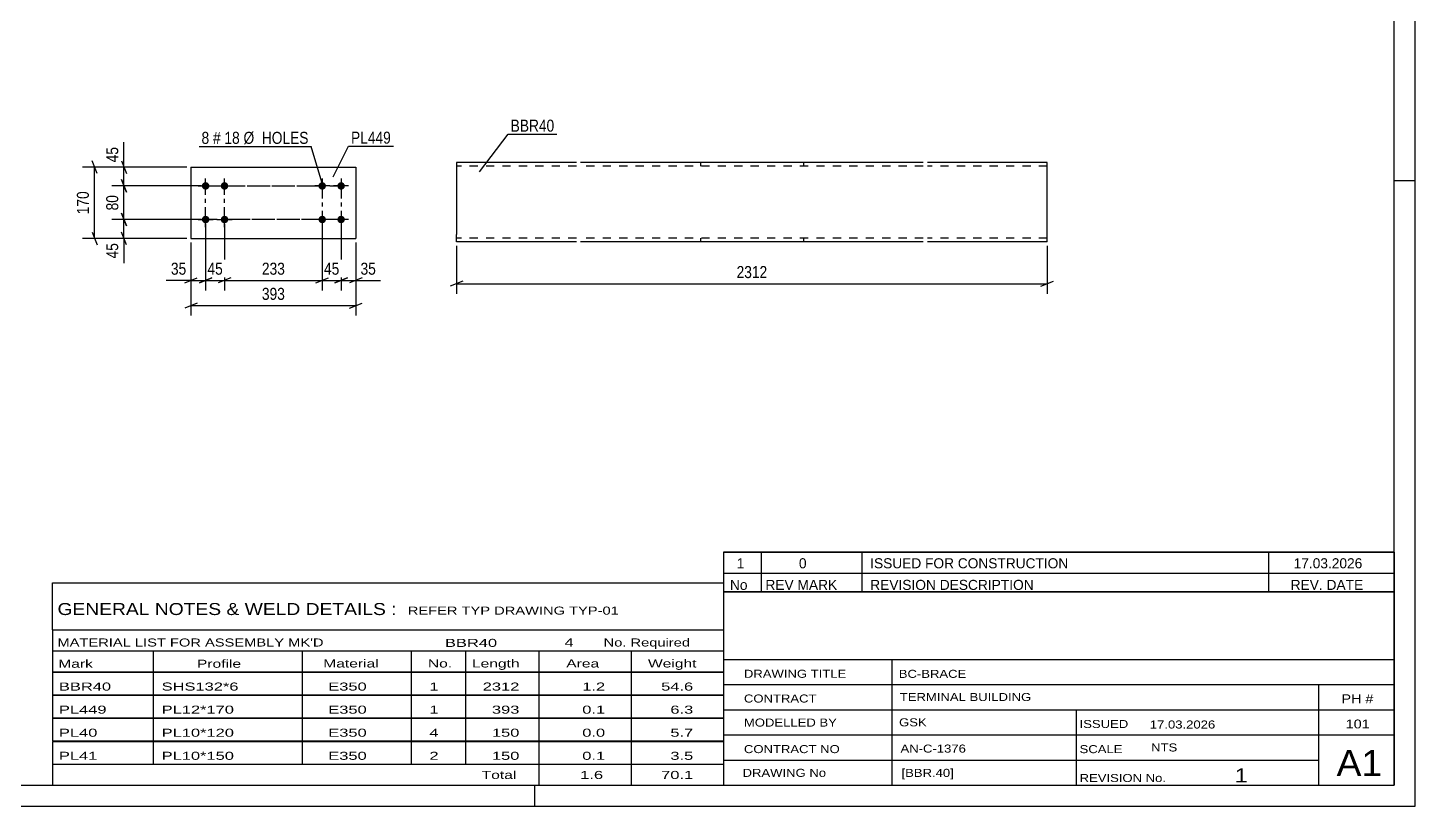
# Model space of a CAD drawing. Header units: millimetres. Extents: x 0 to 594, y 0 to 420.
# Drawn here: x 263.1 to 594, y 0 to 185.5 of the extents above; entities that cross this region are included whole.
import ezdxf

# ---------------------------------------------------------------- set-up
doc = ezdxf.new("R2010")
doc.units = ezdxf.units.MM
doc.linetypes.add('DXK_LINE_DOT2', pattern=[3.9198, 1.9599, -1.9599])
doc.linetypes.add('DXK_LINE_DOT3', pattern=[5.9187, 2.979, -0.9799, 0.9799, -0.9799])
doc.styles.add('Arial Narrow', font='ARIALN.TTF', dxfattribs={"height": 0.2})

# ---------------------------------------------------------------- blocks, each defined once
blk = doc.blocks.new('Unknown-581589519-1129')
at = {"color": 5, "linetype": 'Continuous'}
for p, q in [((594, 0), (594, 420)), ((589, 5), (589, 415)), ((594, 149), (589, 149)), ((5, 5), (589, 5)), ((384, 0), (384, 5)), ((0, 0), (594, 0))]:
    blk.add_line(p, q, dxfattribs=at)
blk = doc.blocks.new('Bolt-581589519-4227 - 4225')
at = {"linetype": 'Continuous'}
for points in [[(333.3, 146.91, -1), (333.3, 148.71, -1)], [(337.8, 146.91, -1), (337.8, 148.71, -1)], [(333.3, 138.91, -1), (333.3, 140.71, -1)], [(337.8, 138.91, -1), (337.8, 140.71, -1)]]:
    blk.add_hatch(color=1, dxfattribs=at).paths.add_polyline_path(points)
at = {"color": 1, "linetype": 'Continuous'}
for p, q in [((333.3, 149.61), (333.3, 146.01)), ((337.8, 149.61), (337.8, 146.01)), ((335.1, 147.81), (331.5, 147.81)), ((339.6, 147.81), (336, 147.81)), ((335.1, 139.81), (331.5, 139.81)), ((333.3, 141.61), (333.3, 138.01)), ((339.6, 139.81), (336, 139.81)), ((337.8, 141.61), (337.8, 138.01))]:
    blk.add_line(p, q, dxfattribs=at)
blk = doc.blocks.new('Part-581589519-4226 - 4225')
at = {"color": 2, "linetype": 'Continuous'}
for p, q in [((301.99, 152.31), (301.99, 135.31)), ((301.99, 152.31), (341.3, 152.31)), ((341.3, 152.31), (341.3, 135.31)), ((301.99, 135.31), (341.3, 135.31))]:
    blk.add_line(p, q, dxfattribs=at)
blk = doc.blocks.new('Bolt-581589519-4228 - 4225')
at = {"linetype": 'Continuous'}
for points in [[(305.49, 148.71, -1), (305.49, 146.91, -1)], [(309.99, 148.71, -1), (309.99, 146.91, -1)], [(305.49, 140.71, -1), (305.49, 138.91, -1)], [(309.99, 140.71, -1), (309.99, 138.91, -1)]]:
    blk.add_hatch(color=1, dxfattribs=at).paths.add_polyline_path(points)
at = {"color": 1, "linetype": 'Continuous'}
for p, q in [((305.49, 146.01), (305.49, 149.61)), ((309.99, 146.01), (309.99, 149.61)), ((303.69, 147.81), (307.29, 147.81)), ((308.19, 147.81), (311.79, 147.81)), ((303.69, 139.81), (307.29, 139.81)), ((305.49, 138.01), (305.49, 141.61)), ((308.19, 139.81), (311.79, 139.81)), ((309.99, 138.01), (309.99, 141.61))]:
    blk.add_line(p, q, dxfattribs=at)
blk = doc.blocks.new('Part-581589519-2427 - 2421')
at = {"color": 2, "linetype": 'Continuous'}
for p, q in [((393.92, 153.37), (365.35, 153.37)), ((365.35, 153.37), (365.35, 136.23)), ((476.64, 153.37), (394.92, 153.37)), ((506.21, 153.37), (477.64, 153.37)), ((506.21, 134.51), (506.21, 153.37)), ((365.35, 135.02), (365.35, 136.23)), ((365.35, 134.64), (365.35, 135.02)), ((365.35, 134.51), (365.35, 134.64)), ((393.92, 134.51), (365.35, 134.51)), ((476.64, 134.51), (394.92, 134.51)), ((506.21, 134.51), (477.64, 134.51))]:
    blk.add_line(p, q, dxfattribs=at)
at = {"color": 7, "linetype": 'DXK_LINE_DOT2'}
for p, q in [((393.92, 152.51), (365.35, 152.51)), ((476.64, 152.51), (394.92, 152.51)), ((423.49, 153.37), (423.49, 152.51)), ((448.07, 153.37), (448.07, 152.51)), ((506.21, 152.51), (477.64, 152.51)), ((365.35, 135.57), (365.35, 136.23)), ((365.35, 135.02), (365.35, 135.9)), ((365.35, 135.37), (365.35, 135.44)), ((365.35, 135.37), (365.35, 135.44)), ((393.92, 135.37), (365.35, 135.37)), ((365.35, 134.51), (365.35, 134.51)), ((476.64, 135.37), (394.92, 135.37)), ((423.62, 134.51), (423.62, 135.37)), ((448.2, 134.51), (448.2, 135.37)), ((506.21, 135.37), (477.64, 135.37)), ((506.21, 135.37), (506.21, 135.44))]:
    blk.add_line(p, q, dxfattribs=at)
blk = doc.blocks.new('Rectangle-581589519-4390 - 4225')
at = {"color": 1, "linetype": 'DXK_LINE_DOT3'}
blk.add_lwpolyline([(305.49, 147.81), (337.8, 147.81), (337.8, 139.81), (305.49, 139.81), (305.49, 147.81)], close=True, dxfattribs=at)
blk = doc.blocks.new('Rectangle-581589519-4400 - 4225')
at = {"color": 1, "linetype": 'DXK_LINE_DOT3'}
blk.add_lwpolyline([(309.99, 147.81), (333.3, 147.81), (333.3, 139.81), (309.99, 139.81), (309.99, 147.81)], close=True, dxfattribs=at)
blk = doc.blocks.new('StraightDimension-581589519-4236 - 4225')
at = {"color": 7, "linetype": 'Continuous'}
for p, q in [((337.8, 138.81), (337.8, 122.91)), ((341.3, 134.31), (341.3, 122.91)), ((336.3, 124.71), (339.3, 125.91)), ((342.8, 125.91), (339.8, 124.71)), ((337.8, 125.31), (341.3, 125.31))]:
    blk.add_line(p, q, dxfattribs=at)
at = {"color": 0}
blk.add_wipeout([(346.68, 126.06), (346.68, 130.26), (341.83, 130.26), (341.83, 126.06)], dxfattribs=at)
at = {"color": 7, "linetype": 'Continuous'}
blk.add_line((341.3, 125.31), (347.21, 125.31), dxfattribs=at)
blk.add_line((341.3, 125.31), (347.21, 125.31), dxfattribs=at)
at = {"color": 3, "style": 'Arial Narrow'}
blk.add_text('35', height=2.863, dxfattribs=at).set_placement((342.43, 126.66))
blk = doc.blocks.new('StraightDimension-581589519-4237 - 4225')
at = {"color": 7, "linetype": 'Continuous'}
for p, q in [((333.3, 138.81), (333.3, 122.91)), ((337.8, 138.81), (337.8, 122.91)), ((331.8, 124.71), (334.8, 125.91)), ((339.3, 125.91), (336.3, 124.71)), ((333.3, 125.31), (337.8, 125.31))]:
    blk.add_line(p, q, dxfattribs=at)
at = {"color": 0}
blk.add_wipeout([(337.98, 126.06), (337.98, 130.26), (333.12, 130.26), (333.12, 126.06)], dxfattribs=at)
at = {"color": 3, "style": 'Arial Narrow'}
blk.add_text('45', height=2.863, dxfattribs=at).set_placement((333.72, 126.66))
blk = doc.blocks.new('StraightDimension-581589519-4238 - 4225')
at = {"color": 7, "linetype": 'Continuous'}
for p, q in [((309.99, 138.81), (309.99, 122.91)), ((333.3, 138.81), (333.3, 122.91)), ((311.49, 125.91), (308.49, 124.71)), ((331.8, 124.71), (334.8, 125.91)), ((309.99, 125.31), (333.3, 125.31))]:
    blk.add_line(p, q, dxfattribs=at)
at = {"color": 0}
blk.add_wipeout([(324.99, 126.06), (324.99, 130.26), (318.31, 130.26), (318.31, 126.06)], dxfattribs=at)
at = {"color": 3, "style": 'Arial Narrow'}
blk.add_text('233', height=2.863, dxfattribs=at).set_placement((318.91, 126.66))
blk = doc.blocks.new('StraightDimension-581589519-4239 - 4225')
at = {"color": 7, "linetype": 'Continuous'}
for p, q in [((305.49, 138.81), (305.49, 122.91)), ((309.99, 138.81), (309.99, 122.91)), ((303.99, 124.71), (306.99, 125.91)), ((311.49, 125.91), (308.49, 124.71)), ((305.49, 125.31), (309.99, 125.31))]:
    blk.add_line(p, q, dxfattribs=at)
at = {"color": 0}
blk.add_wipeout([(310.17, 126.06), (310.17, 130.26), (305.32, 130.26), (305.32, 126.06)], dxfattribs=at)
at = {"color": 3, "style": 'Arial Narrow'}
blk.add_text('45', height=2.863, dxfattribs=at).set_placement((305.92, 126.66))
blk = doc.blocks.new('StraightDimension-581589519-4240 - 4225')
at = {"color": 7, "linetype": 'Continuous'}
for p, q in [((305.49, 138.81), (305.49, 122.91)), ((301.99, 134.31), (301.99, 122.91)), ((300.49, 124.71), (303.49, 125.91)), ((306.99, 125.91), (303.99, 124.71)), ((301.99, 125.31), (305.49, 125.31))]:
    blk.add_line(p, q, dxfattribs=at)
at = {"color": 0}
blk.add_wipeout([(301.47, 126.06), (301.47, 130.26), (296.61, 130.26), (296.61, 126.06)], dxfattribs=at)
at = {"color": 7, "linetype": 'Continuous'}
blk.add_line((301.99, 125.31), (296.09, 125.31), dxfattribs=at)
blk.add_line((301.99, 125.31), (296.09, 125.31), dxfattribs=at)
at = {"color": 3, "style": 'Arial Narrow'}
blk.add_text('35', height=2.863, dxfattribs=at).set_placement((297.21, 126.66))
blk = doc.blocks.new('StraightDimension-581589519-4256 - 4225')
at = {"color": 7, "linetype": 'Continuous'}
for p, q in [((301.99, 134.31), (301.99, 116.91)), ((341.3, 134.31), (341.3, 116.91)), ((303.49, 119.91), (300.49, 118.71)), ((301.99, 119.31), (341.3, 119.31)), ((339.8, 118.71), (342.8, 119.91))]:
    blk.add_line(p, q, dxfattribs=at)
at = {"color": 0}
blk.add_wipeout([(324.99, 120.06), (324.99, 124.26), (318.31, 124.26), (318.31, 120.06)], dxfattribs=at)
at = {"color": 3, "style": 'Arial Narrow'}
blk.add_text('393', height=2.863, dxfattribs=at).set_placement((318.91, 120.66))
blk = doc.blocks.new('StraightDimension-581589519-4260 - 4225')
at = {"color": 7, "linetype": 'Continuous'}
for p, q in [((300.99, 152.31), (283.14, 152.31)), ((285.39, 153.81), (286.59, 150.81)), ((285.99, 147.81), (285.99, 152.31)), ((286.59, 146.31), (285.39, 149.31)), ((304.49, 147.81), (283.14, 147.81))]:
    blk.add_line(p, q, dxfattribs=at)
at = {"color": 0}
blk.add_wipeout([(285.24, 157.69), (281.04, 157.69), (281.04, 152.83), (285.24, 152.83)], dxfattribs=at)
at = {"color": 7, "linetype": 'Continuous'}
blk.add_line((285.99, 152.31), (285.99, 158.21), dxfattribs=at)
blk.add_line((285.99, 152.31), (285.99, 158.21), dxfattribs=at)
at = {"color": 3, "style": 'Arial Narrow'}
blk.add_text('45', height=2.863, rotation=90.0002, dxfattribs=at).set_placement((284.64, 153.43))
blk = doc.blocks.new('StraightDimension-581589519-4261 - 4225')
at = {"color": 7, "linetype": 'Continuous'}
for p, q in [((285.39, 149.31), (286.59, 146.31)), ((304.49, 147.81), (283.14, 147.81)), ((285.99, 139.81), (285.99, 147.81)), ((304.49, 139.81), (283.14, 139.81)), ((286.59, 138.31), (285.39, 141.31))]:
    blk.add_line(p, q, dxfattribs=at)
at = {"color": 0}
blk.add_wipeout([(285.24, 146.23), (281.04, 146.23), (281.04, 141.38), (285.24, 141.38)], dxfattribs=at)
at = {"color": 3, "style": 'Arial Narrow'}
blk.add_text('80', height=2.863, rotation=90.0002, dxfattribs=at).set_placement((284.64, 141.98))
blk = doc.blocks.new('StraightDimension-581589519-4262 - 4225')
at = {"color": 7, "linetype": 'Continuous'}
for p, q in [((304.49, 139.81), (283.14, 139.81)), ((285.39, 141.31), (286.59, 138.31)), ((285.99, 135.31), (285.99, 139.81)), ((286.59, 133.81), (285.39, 136.81)), ((300.99, 135.31), (283.14, 135.31))]:
    blk.add_line(p, q, dxfattribs=at)
at = {"color": 0}
blk.add_wipeout([(285.24, 134.78), (281.04, 134.78), (281.04, 129.93), (285.24, 129.93)], dxfattribs=at)
at = {"color": 7, "linetype": 'Continuous'}
blk.add_line((285.99, 135.31), (285.99, 129.4), dxfattribs=at)
blk.add_line((285.99, 135.31), (285.99, 129.4), dxfattribs=at)
at = {"color": 3, "style": 'Arial Narrow'}
blk.add_text('45', height=2.863, rotation=90.0002, dxfattribs=at).set_placement((284.64, 130.53))
blk = doc.blocks.new('StraightDimension-581589519-4276 - 4225')
at = {"color": 7, "linetype": 'Continuous'}
for p, q in [((300.99, 152.31), (276.14, 152.31)), ((279.59, 150.81), (278.39, 153.81)), ((278.99, 135.31), (278.99, 152.31)), ((278.39, 136.81), (279.59, 133.81)), ((300.99, 135.31), (276.14, 135.31))]:
    blk.add_line(p, q, dxfattribs=at)
at = {"color": 0}
blk.add_wipeout([(278.24, 147.15), (274.04, 147.15), (274.04, 140.46), (278.24, 140.46)], dxfattribs=at)
at = {"color": 3, "style": 'Arial Narrow'}
blk.add_text('170', height=2.863, rotation=90.0002, dxfattribs=at).set_placement((277.64, 141.06))
blk = doc.blocks.new('StraightDimension-581589519-2433 - 2421')
at = {"color": 7, "linetype": 'Continuous'}
for p, q in [((365.35, 133.51), (365.35, 122.11)), ((506.21, 133.51), (506.21, 122.11)), ((366.85, 125.11), (363.85, 123.91)), ((365.35, 124.51), (506.21, 124.51)), ((504.71, 123.91), (507.71, 125.11))]:
    blk.add_line(p, q, dxfattribs=at)
at = {"color": 0}
blk.add_wipeout([(440.04, 125.26), (440.04, 129.46), (431.53, 129.46), (431.53, 125.26)], dxfattribs=at)
at = {"color": 3, "style": 'Arial Narrow'}
blk.add_text('2312', height=2.863, dxfattribs=at).set_placement((432.13, 125.86))
blk = doc.blocks.new('Unknown-581589519-4555')
at = {"color": 7, "linetype": 'Continuous'}
for p, q in [((429, 51.05), (429, 5)), ((429, 51.05), (589, 51.05)), ((589, 51), (589, 5)), ((429, 35), (589, 35)), ((469.14, 35), (469.14, 5)), ((429, 29), (589, 29)), ((571, 5.05), (571, 29.05)), ((429, 23), (589, 23)), ((513.14, 23), (513.14, 5)), ((429, 17), (589, 17)), ((429, 11), (571, 11)), ((429, 5), (589, 5))]:
    blk.add_line(p, q, dxfattribs=at)
at = {"color": 7, "style": 'Arial Narrow'}
for s, height, width, p in [('DRAWING TITLE', 1.9089, 1.425378, (433.88, 30.61)), ('BC-BRACE', 1.909, 1.425378, (470.81, 30.59)), ('CONTRACT', 1.909, 1.425378, (433.88, 24.71)), ('TERMINAL BUILDING', 1.9089, 1.425378, (471.06, 25.07)), ('MODELLED BY', 1.9089, 1.425378, (433.88, 18.98)), ('GSK', 1.909, 1.425378, (470.88, 19.04)), ('ISSUED', 1.909, 1.425378, (513.94, 18.64)), ('17.03.2026', 1.909, 1.425378, (530.69, 18.52)), ('CONTRACT NO', 1.9089, 1.425378, (433.88, 12.66)), ('AN-C-1376', 1.909, 1.425378, (471.23, 12.78)), ('SCALE', 1.909, 1.425378, (513.94, 12.65)), ('A1', 6.204, 1.25, (575.24, 7.2)), ('DRAWING No', 1.909, 1.425378, (433.56, 7)), ('[BBR.40]', 1.909, 1.425378, (471.46, 6.99)), ('REVISION No.', 1.9089, 1.425378, (513.94, 5.77)), ('1', 3.34, 1.5, (550.91, 5.68))]:
    blk.add_text(s, height=height, dxfattribs=dict(at, width=width)).set_placement(p)
at = {"color": 7, "linetype": 'Continuous', "style": 'Arial Narrow'}
for s, height, width, p in [('PH #', 2.1, 1.42538, (576.4, 24.55)), ('101', 2.1, 1.42538, (577.41, 18.55)), ('NTS', 1.909, 1.425378, (531, 13.05))]:
    blk.add_text(s, height=height, dxfattribs=dict(at, width=width)).set_placement(p)
blk = doc.blocks.new('Unknown-581589519-4556')
at = {"color": 7, "linetype": 'Continuous'}
for p, q in [((429, 60.55), (589, 60.55)), ((589, 60.55), (429, 60.55)), ((429, 60.55), (429, 55.55)), ((438, 60.55), (438, 55.55)), ((462, 60.55), (462, 55.55)), ((559, 60.55), (559, 55.55)), ((589, 60.55), (589, 55.55)), ((429, 55.55), (589, 55.55)), ((429, 55.55), (429, 51.05)), ((429, 55.55), (589, 55.55)), ((438, 55.55), (438, 51.05)), ((462, 55.55), (462, 51.05)), ((559, 55.55), (559, 51.05)), ((589, 55.55), (589, 51.05)), ((589, 51.05), (429, 51.05))]:
    blk.add_line(p, q, dxfattribs=at)
at = {"color": 7, "linetype": 'Continuous', "style": 'Arial Narrow'}
for s, height, width, p in [('1', 2.39, 1.196471, (432.16, 56.7)), ('0', 2.39, 1.196471, (447, 56.7)), ('ISSUED FOR CONSTRUCTION', 2.3861, 1.196471, (464, 56.7)), ('17.03.2026', 2.386, 1.196471, (565, 56.7)), ('No', 2.386, 1.2, (430.54, 51.55)), ('REV MARK', 2.386, 1.2, (439, 51.55)), ('REVISION DESCRIPTION', 2.3861, 1.2, (464, 51.55)), ('REV. DATE', 2.386, 1.2, (564.28, 51.55))]:
    blk.add_text(s, height=height, dxfattribs=dict(at, width=width)).set_placement(p)
blk = doc.blocks.new('Unknown-581589519-4557')
at = {"color": 7, "linetype": 'Continuous'}
for p, q in [((269, 53.25), (429, 53.25)), ((269, 42), (269, 53.25)), ((429, 53.25), (429, 42)), ((269, 42), (429, 42)), ((269, 42), (269, 37)), ((429, 42), (429, 37)), ((269, 37), (429, 37)), ((269, 37), (269, 32)), ((293, 37), (293, 32)), ((328.5, 37), (328.5, 32)), ((354.5, 37), (354.5, 32)), ((367.5, 37), (367.5, 32)), ((385, 37), (385, 32)), ((407, 37), (407, 32)), ((429, 37), (429, 32)), ((269, 32), (429, 32)), ((269, 31.95), (269, 26.55)), ((269, 31.95), (429, 31.95)), ((293, 32), (293, 26.5)), ((328.5, 32), (328.5, 26.5)), ((354.5, 32), (354.5, 26.5)), ((367.5, 32), (367.5, 26.5)), ((385, 32), (385, 26.5)), ((407, 32), (407, 26.5)), ((429, 31.95), (429, 26.55)), ((269, 26.55), (429, 26.55)), ((293, 26.5), (293, 21)), ((328.5, 26.5), (328.5, 21)), ((354.5, 26.5), (354.5, 21)), ((367.5, 26.5), (367.5, 21)), ((385, 26.5), (385, 21)), ((407, 26.5), (407, 21)), ((269, 26.45), (269, 21.05)), ((269, 26.45), (429, 26.45)), ((429, 26.45), (429, 21.05)), ((269, 21.05), (429, 21.05)), ((269, 20.95), (269, 15.55)), ((269, 20.95), (429, 20.95)), ((293, 21), (293, 15.5)), ((328.5, 21), (328.5, 15.5)), ((354.5, 21), (354.5, 15.5)), ((367.5, 21), (367.5, 15.5)), ((385, 21), (385, 15.5)), ((407, 21), (407, 15.5)), ((429, 20.95), (429, 15.55)), ((269, 15.55), (429, 15.55)), ((269, 15.45), (269, 10.05)), ((269, 15.45), (429, 15.45)), ((293, 15.5), (293, 10)), ((328.5, 15.5), (328.5, 10)), ((354.5, 15.5), (354.5, 10)), ((367.5, 15.5), (367.5, 10)), ((385, 15.5), (385, 10)), ((407, 15.5), (407, 10)), ((429, 15.45), (429, 10.05)), ((269, 10.05), (429, 10.05)), ((269, 10), (429, 10)), ((269, 10), (269, 5)), ((385, 10), (385, 5)), ((407, 10), (407, 5)), ((429, 10), (429, 5)), ((269, 5), (429, 5))]:
    blk.add_line(p, q, dxfattribs=at)
at = {"color": 7, "style": 'Arial Narrow'}
for s, height, width, p in [('GENERAL NOTES & WELD DETAILS :', 2.8633, 1.4, (270.15, 45.56)), ('REFER TYP DRAWING TYP-01', 1.9089, 1.6, (353.7, 45.66)), ("MATERIAL LIST FOR ASSEMBLY MK'D", 1.9089, 1.6, (270.15, 38.06)), ('BBR40', 1.909, 1.794707, (362.57, 37.97)), ('4', 1.91, 1.794707, (391.08, 38.06)), ('No. Required', 1.9089, 1.6, (400.41, 38.06)), ('Mark', 1.909, 1.7, (270.34, 33)), ('Profile', 1.909, 1.7, (303.41, 33)), ('Material', 1.909, 1.7, (333.54, 33.06)), ('No.', 1.909, 1.7, (358.5, 33.06)), ('Length', 1.909, 1.7, (369, 33.06)), ('Area', 1.909, 1.7, (391.5, 33.06)), ('Weight', 1.909, 1.7, (411, 33.06))]:
    blk.add_text(s, height=height, dxfattribs=dict(at, width=width)).set_placement(p)
at = {"color": 7, "linetype": 'Continuous', "style": 'Arial Narrow'}
for s, height, width, p in [('BBR40', 1.909, 1.794707, (270.5, 27.56)), ('SHS132*6', 1.909, 1.794707, (295, 27.56)), ('E350', 1.909, 1.794707, (334.74, 27.56)), ('1', 1.91, 1.794707, (358.86, 27.56)), ('2312', 1.909, 1.794707, (371.58, 27.56)), ('1.2', 1.909, 1.794707, (395.32, 27.56)), ('54.6', 1.909, 1.794707, (414.14, 27.56)), ('PL449', 1.909, 1.794707, (270.5, 22.06)), ('PL12*170', 1.909, 1.794707, (295, 22.06)), ('E350', 1.909, 1.794707, (334.74, 22.06)), ('1', 1.91, 1.794707, (358.86, 22.06)), ('393', 1.909, 1.794707, (373.77, 22.06)), ('0.1', 1.909, 1.794707, (395.32, 22.06)), ('6.3', 1.909, 1.794707, (416.33, 22.06)), ('PL40', 1.909, 1.794707, (270.5, 16.56)), ('PL10*120', 1.909, 1.794707, (295, 16.56)), ('E350', 1.909, 1.794707, (334.74, 16.56)), ('4', 1.91, 1.794707, (358.86, 16.56)), ('150', 1.909, 1.794707, (373.77, 16.56)), ('0.0', 1.909, 1.794707, (395.32, 16.56)), ('5.7', 1.909, 1.794707, (416.33, 16.56)), ('PL41', 1.909, 1.794707, (270.5, 11.06)), ('PL10*150', 1.909, 1.794707, (295, 11.06)), ('E350', 1.909, 1.794707, (334.74, 11.06)), ('2', 1.91, 1.794707, (358.86, 11.06)), ('150', 1.909, 1.794707, (373.77, 11.06)), ('0.1', 1.909, 1.794707, (395.32, 11.06)), ('3.5', 1.909, 1.794707, (416.33, 11.06)), ('Total', 1.909, 1.7, (371.33, 6.5)), ('1.6', 1.909, 1.794707, (394.83, 6.5)), ('70.1', 1.909, 1.794707, (414.14, 6.5))]:
    blk.add_text(s, height=height, dxfattribs=dict(at, width=width)).set_placement(p)
blk = doc.blocks.new('Mark-581589519-4279 - 4225')
at = {"color": 0}
blk.add_wipeout([(349.68, 157.88), (349.68, 160.88), (340.17, 160.88), (340.17, 157.88)], dxfattribs=at)
blk.add_wipeout([(349.68, 157.88), (349.68, 160.88), (340.17, 160.88), (340.17, 157.88)], dxfattribs=at)
at = {"color": 30, "linetype": 'Continuous'}
for p, q in [((335.87, 149.95), (339.57, 157.28)), ((339.57, 157.28), (350.28, 157.28))]:
    blk.add_line(p, q, dxfattribs=at)
at = {"color": 3, "style": 'Arial Narrow'}
blk.add_text('PL449', height=2.863, dxfattribs=at).set_placement((340.17, 157.88))
blk = doc.blocks.new('MarkSet-581589519-4410 - 4225')
at = {"color": 0}
blk.add_wipeout([(306.34, 157.84), (306.34, 160.84), (304.51, 160.84), (304.51, 157.84)], dxfattribs=at)
blk.add_wipeout([(306.34, 157.84), (306.34, 160.84), (304.51, 160.84), (304.51, 157.84)], dxfattribs=at)
blk.add_wipeout([(309.07, 157.84), (309.07, 160.84), (307.24, 160.84), (307.24, 157.84)], dxfattribs=at)
blk.add_wipeout([(309.07, 157.84), (309.07, 160.84), (307.24, 160.84), (307.24, 157.84)], dxfattribs=at)
at = {"color": 3, "style": 'Arial Narrow'}
blk.add_text('8', height=2.86, dxfattribs=at).set_placement((304.51, 157.84))
at = {"color": 0}
blk.add_wipeout([(313.62, 157.84), (313.62, 160.84), (309.97, 160.84), (309.97, 157.84)], dxfattribs=at)
blk.add_wipeout([(313.62, 157.84), (313.62, 160.84), (309.97, 160.84), (309.97, 157.84)], dxfattribs=at)
at = {"color": 3, "style": 'Arial Narrow'}
blk.add_text('#', height=2.86, dxfattribs=at).set_placement((307.24, 157.84))
at = {"color": 0}
blk.add_wipeout([(330.05, 157.84), (330.05, 160.84), (314.52, 160.84), (314.52, 157.84)], dxfattribs=at)
blk.add_wipeout([(330.05, 157.84), (330.05, 160.84), (314.52, 160.84), (314.52, 157.84)], dxfattribs=at)
at = {"color": 7, "linetype": 'Continuous'}
for p in [(303.91, 157.24), (333.47, 147.92)]:
    blk.add_line(p, (330.65, 157.24), dxfattribs=at)
at = {"color": 3, "style": 'Arial Narrow'}
for s, p in [('18', (309.97, 157.84)), ('Ø  HOLES', (314.52, 157.84))]:
    blk.add_text(s, height=2.863, dxfattribs=at).set_placement(p)
blk = doc.blocks.new('Mark-581589519-2423 - 2421')
at = {"color": 0}
blk.add_wipeout([(388.65, 160.74), (388.65, 163.74), (378.24, 163.74), (378.24, 160.74)], dxfattribs=at)
blk.add_wipeout([(388.65, 160.74), (388.65, 163.74), (378.24, 163.74), (378.24, 160.74)], dxfattribs=at)
at = {"color": 30, "linetype": 'Continuous'}
for p, q in [((370.79, 151.16), (377.64, 160.14)), ((377.64, 160.14), (389.25, 160.14))]:
    blk.add_line(p, q, dxfattribs=at)
at = {"color": 3, "style": 'Arial Narrow'}
blk.add_text('BBR40', height=2.863, dxfattribs=at).set_placement((378.24, 160.74))

msp = doc.modelspace()

# ---------------------------------------------------------------- block references
for name in ['Unknown-581589519-1129', 'Part-581589519-4226 - 4225', 'Part-581589519-2427 - 2421', 'Bolt-581589519-4228 - 4225', 'Bolt-581589519-4227 - 4225', 'Rectangle-581589519-4390 - 4225', 'Rectangle-581589519-4400 - 4225', 'Unknown-581589519-4556', 'Unknown-581589519-4557', 'Unknown-581589519-4555']:
    msp.add_blockref(name, (0, 0))

# ---------------------------------------------------------------- next in the draw order: block references
for name in ['Mark-581589519-2423 - 2421', 'Mark-581589519-4279 - 4225', 'StraightDimension-581589519-4260 - 4225', 'StraightDimension-581589519-4236 - 4225', 'StraightDimension-581589519-2433 - 2421']:
    msp.add_blockref(name, (0, 0))

# ---------------------------------------------------------------- next in the draw order: block references
msp.add_blockref('StraightDimension-581589519-4237 - 4225', (0, 0))

# ---------------------------------------------------------------- next in the draw order: block references
msp.add_blockref('StraightDimension-581589519-4238 - 4225', (0, 0))

# ---------------------------------------------------------------- next in the draw order: block references
msp.add_blockref('StraightDimension-581589519-4239 - 4225', (0, 0))

# ---------------------------------------------------------------- next in the draw order: block references
msp.add_blockref('StraightDimension-581589519-4240 - 4225', (0, 0))

# ---------------------------------------------------------------- next in the draw order: block references
for name in ['StraightDimension-581589519-4261 - 4225', 'StraightDimension-581589519-4256 - 4225']:
    msp.add_blockref(name, (0, 0))

# ---------------------------------------------------------------- next in the draw order: block references
for name in ['MarkSet-581589519-4410 - 4225', 'StraightDimension-581589519-4262 - 4225']:
    msp.add_blockref(name, (0, 0))

# ---------------------------------------------------------------- next in the draw order: block references
msp.add_blockref('StraightDimension-581589519-4276 - 4225', (0, 0))

doc.saveas('drawing.dxf')
